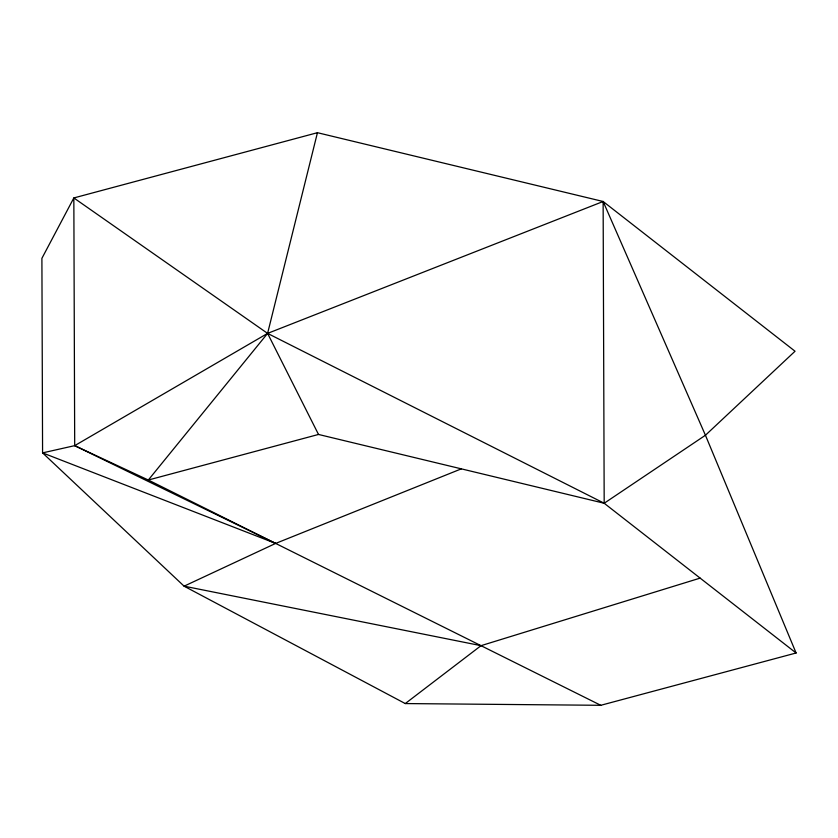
<?xml version="1.0" encoding="UTF-8"?>
<svg xmlns="http://www.w3.org/2000/svg" width="838" height="838" viewBox="0 0 838 838"><rect width="100%" height="100%" fill="white"/><g stroke="black" fill="none" stroke-linecap="round" stroke-linejoin="round"><path stroke-width="1.26" d="M796.1 652.991L604.188 503.25L267.594 333.398L73.838 197.946L74.697 445.648L267.594 333.398L603.13 201.497L705.439 435.247L796.1 652.991L600.773 705.303L148.316 480.027L267.594 333.398L317.445 132.697L603.13 201.497L795.042 351.237L705.439 435.247L604.188 503.25L318.503 434.451L148.316 480.027L74.697 445.648L42.581 452.887L41.9 258.334L73.838 197.946L317.445 132.697M461.34 468.851L275.639 543.422L42.581 452.887L184.088 586.171L405.267 703.564L481.022 645.669L700.139 578.115M405.267 703.564L600.773 705.303M481.022 645.669L184.088 586.171L275.639 543.422L74.697 445.648M267.594 333.398L318.503 434.451M603.13 201.497L604.188 503.25"/></g></svg>
